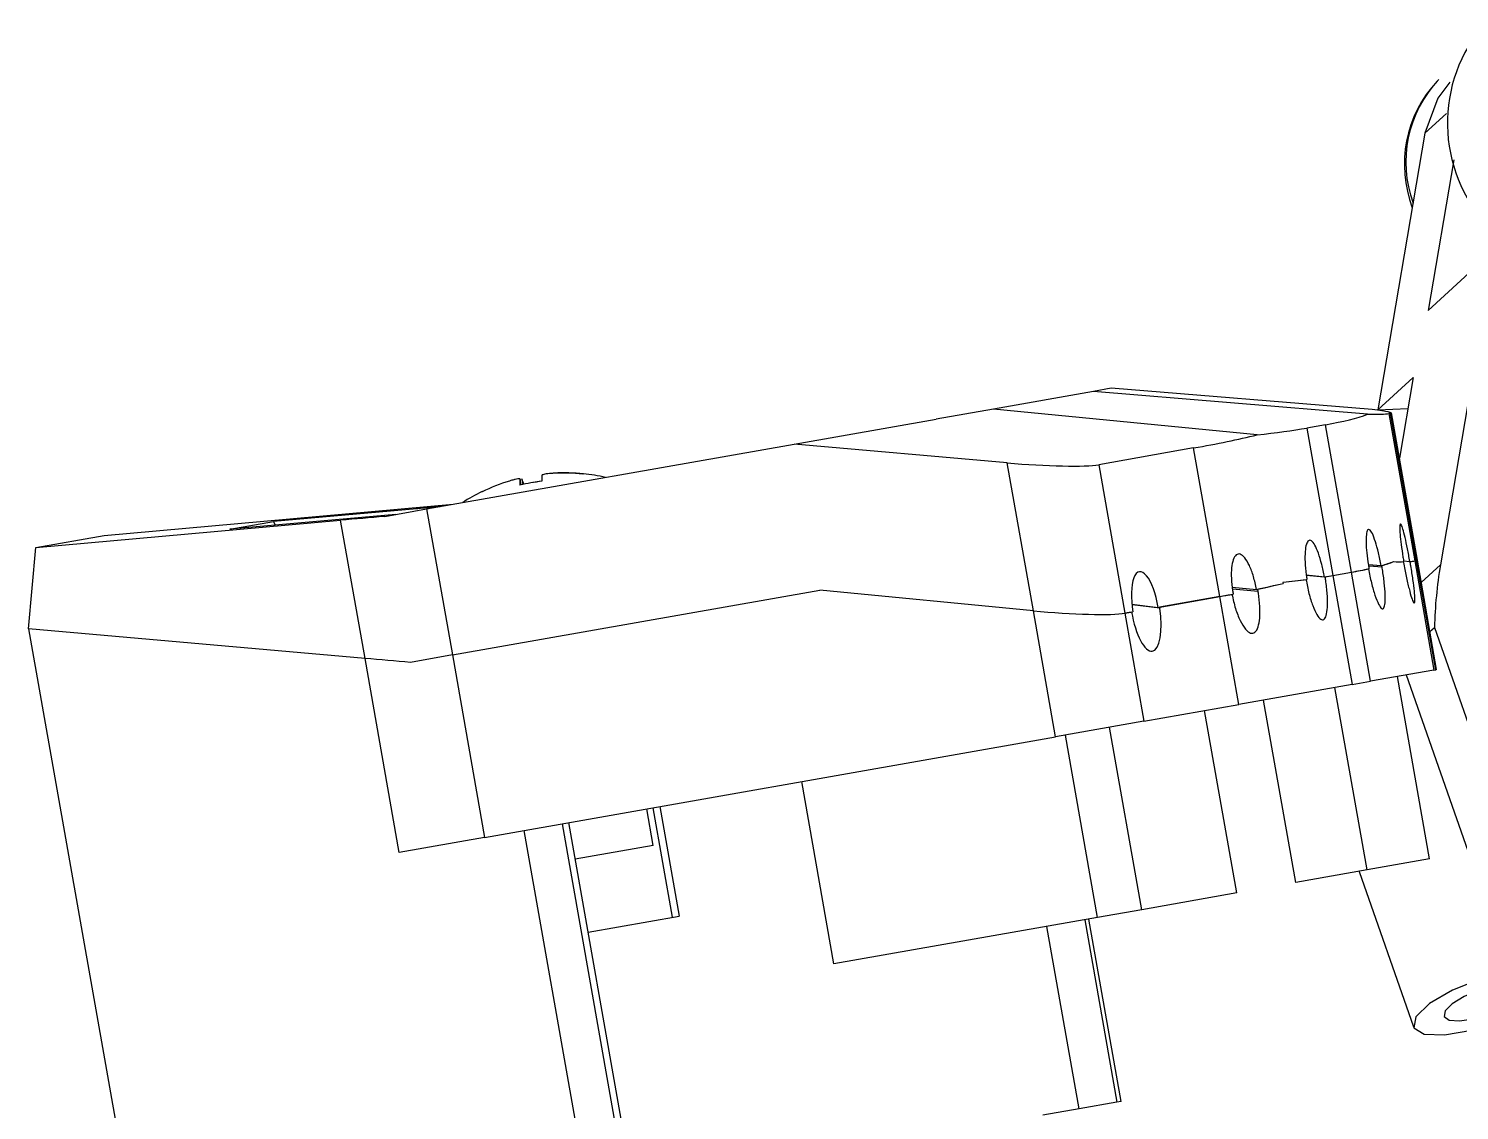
# Model space of a CAD drawing. Header units: millimetres. Extents: x -294 to 2792, y 5 to 1659.
# Drawn here: x 692.76 to 700.48, y 561.56 to 567.39 of the extents above; entities that cross this region are included whole.
import ezdxf

# ---------------------------------------------------------------- set-up
doc = ezdxf.new("R2010")
doc.units = ezdxf.units.MM
doc.layers.get('0').update_dxf_attribs({"lineweight": 18})

msp = doc.modelspace()

# ---------------------------------------------------------------- linework, layer by layer
at = {"color": 7, "linetype": 'Continuous', "lineweight": 25}
for p, q in [((700.3661, 567.118), (700.3566, 567.1093)), ((700.2916, 566.8289), (700.4076, 566.9351)), ((700.2916, 566.8289), (700.0378, 565.3365)), ((700.447, 566.6848), (700.3088, 565.8723)), ((700.3088, 565.8723), (700.6402, 566.1757)), ((700.606, 565.8565), (700.3752, 564.4995)), ((700.2272, 565.5098), (700.0378, 565.3365)), ((700.2272, 565.5098), (700.1532, 565.0746)), ((698.5022, 565.4353), (697.9626, 565.3401)), ((698.5984, 565.4522), (698.5022, 565.4353)), ((699.9818, 565.3116), (698.5022, 565.4353)), ((700.0071, 565.3379), (698.5984, 565.4522)), ((697.9626, 565.3401), (697.6533, 565.2856)), ((699.385, 565.2005), (697.9626, 565.3401)), ((700.0378, 565.3365), (700.199, 565.3439)), ((696.8872, 565.1505), (697.6533, 565.2856)), ((700.1061, 565.3173), (700.096, 565.3155)), ((700.096, 565.3155), (700.2362, 564.52)), ((700.2464, 564.5217), (700.1061, 565.3173)), ((700.2503, 564.5236), (700.11, 565.3191)), ((699.7542, 565.2552), (699.6545, 565.2377)), ((699.6545, 565.2377), (699.7947, 564.4421)), ((699.8945, 564.4597), (699.7542, 565.2552)), ((694.9035, 564.8007), (696.8872, 565.1505)), ((698.0373, 565.0496), (696.8872, 565.1505)), ((699.0431, 565.1299), (698.5306, 565.0395)), ((699.1844, 564.3284), (699.0431, 565.1299)), ((698.178, 564.2515), (698.0373, 565.0496)), ((698.5306, 565.0395), (698.6719, 564.2381)), ((695.413, 564.9306), (695.4075, 564.9619)), ((695.4129, 564.9306), (695.4075, 564.9617)), ((695.4163, 564.9632), (695.4217, 564.9326)), ((695.5913, 564.9941), (695.5914, 564.9935)), ((693.1625, 564.6571), (695.0466, 564.826)), ((694.9728, 564.8129), (694.077, 564.7327)), ((694.677, 564.7608), (694.9035, 564.8007)), ((694.9035, 564.8007), (695.0425, 564.0129)), ((692.7934, 564.5921), (694.4393, 564.7395)), ((694.7366, 564.7713), (693.8408, 564.691)), ((693.8408, 564.691), (694.077, 564.7327)), ((694.077, 564.7327), (694.0865, 564.7131)), ((694.5707, 563.9946), (694.4393, 564.7395)), ((692.7934, 564.5921), (693.1625, 564.6571)), ((692.7552, 564.1537), (692.7934, 564.5921)), ((699.9859, 564.5008), (700.0551, 564.4949)), ((700.0597, 564.4869), (699.9911, 564.4928)), ((700.0597, 564.4869), (700.0582, 564.4957)), ((700.1758, 564.5126), (700.1752, 564.5164)), ((700.1764, 564.5204), (700.2099, 564.5174)), ((700.2362, 564.52), (700.2464, 564.5217)), ((700.2362, 564.52), (700.2464, 564.5217)), ((700.2362, 564.52), (700.34, 563.9316)), ((700.3501, 563.9334), (700.2464, 564.5217)), ((700.3543, 563.9341), (700.2503, 564.5236)), ((700.2713, 564.4044), (700.3752, 564.4995)), ((699.6508, 564.4441), (699.7483, 564.4343)), ((699.753, 564.4335), (699.6509, 564.4438)), ((699.753, 564.4335), (699.7527, 564.435)), ((699.7947, 564.4421), (699.8945, 564.4597)), ((699.7947, 564.4421), (699.8945, 564.4597)), ((699.7947, 564.4421), (699.8985, 563.8537)), ((699.9982, 563.8713), (699.8945, 564.4597)), ((695.0425, 564.0129), (697.0261, 564.3627)), ((698.178, 564.2515), (697.0261, 564.3627)), ((698.178, 564.2515), (697.0261, 564.3627)), ((699.2515, 564.3787), (699.3827, 564.3667)), ((699.391, 564.355), (699.2526, 564.3677)), ((699.391, 564.355), (699.3888, 564.368)), ((699.5252, 564.4051), (699.5262, 564.3994)), ((698.71, 564.2865), (698.8521, 564.2699)), ((698.8599, 564.2655), (698.7104, 564.283)), ((698.8521, 564.2699), (699.1844, 564.3284)), ((699.1844, 564.3284), (698.859, 564.2711)), ((698.859, 564.2711), (698.8599, 564.2655)), ((699.2871, 563.7459), (699.1844, 564.3284)), ((698.2979, 563.5715), (698.178, 564.2515)), ((698.6719, 564.2381), (698.7154, 564.2457)), ((698.7085, 564.2445), (698.6719, 564.2381)), ((698.6719, 564.2381), (698.7746, 563.6556)), ((694.5707, 563.9946), (692.7552, 564.1537)), ((692.7552, 564.1537), (693.9417, 557.4248)), ((700.3181, 564.1392), (700.3425, 564.1616)), ((700.3425, 564.1616), (701.0585, 562.1154)), ((694.7554, 562.9469), (694.5707, 563.9946)), ((695.0425, 564.0129), (694.8159, 563.973)), ((695.0425, 564.0129), (695.2161, 563.0281)), ((699.8985, 563.8537), (699.9982, 563.8713)), ((700.34, 563.9316), (699.9982, 563.8713)), ((700.3168, 562.9121), (700.1432, 563.8969)), ((700.1898, 563.9051), (700.75, 562.3041)), ((700.34, 563.9316), (700.3501, 563.9334)), ((700.3543, 563.9341), (700.3501, 563.9334)), ((699.8985, 563.8537), (699.2871, 563.7459)), ((699.9793, 562.8525), (699.8057, 563.8374)), ((698.7746, 563.6556), (699.2871, 563.7459)), ((699.5942, 562.7846), (699.4206, 563.7695)), ((698.7746, 563.6556), (698.2979, 563.5715)), ((699.2759, 562.7285), (699.1022, 563.7133)), ((695.2161, 563.0281), (698.2979, 563.5715)), ((698.525, 562.5961), (698.3514, 563.5809)), ((698.7634, 562.6381), (698.5897, 563.6229)), ((697.1012, 562.3451), (696.9275, 563.3299)), ((696.126, 562.9854), (696.0913, 563.1824)), ((696.2308, 562.5978), (696.1266, 563.1886)), ((696.1623, 563.1949), (696.2665, 562.604)), ((695.6341, 563.1018), (695.9814, 561.1322)), ((696.0183, 561.1387), (695.671, 563.1083)), ((696.0184, 561.1387), (695.6711, 563.1083)), ((695.2161, 563.0281), (694.7554, 562.9469)), ((695.7771, 561.0962), (695.4299, 563.0658)), ((696.126, 562.9854), (695.7058, 562.9114)), ((700.3168, 562.9121), (699.9793, 562.8525)), ((699.9793, 562.8525), (699.5942, 562.7846)), ((699.9365, 562.845), (700.2302, 562.0054)), ((699.2759, 562.7285), (698.7634, 562.6381)), ((698.7634, 562.6381), (698.525, 562.5961)), ((695.7753, 562.5174), (696.2665, 562.604)), ((698.525, 562.5961), (697.1012, 562.3451)), ((698.4556, 562.5839), (698.6293, 561.5991)), ((698.6514, 561.603), (698.4778, 562.5878)), ((698.6515, 561.603), (698.4779, 562.5878)), ((698.4251, 561.5631), (698.2514, 562.5479)), ((698.4251, 561.5631), (698.2282, 561.5284)), ((698.6293, 561.5991), (698.4251, 561.5631)), ((698.6514, 561.603), (698.6293, 561.5991)), ((698.6515, 561.603), (698.6514, 561.603))]:
    msp.add_line(p, q, dxfattribs=at)
for points in [[(700.4266, 567.1044), (700.3602, 567.0178), (700.2916, 566.8289)], [(695.2022, 564.8932), (695.2023, 564.8939), (695.2024, 564.8944), (695.2028, 564.8948), (695.2032, 564.895), (695.2039, 564.895), (695.2047, 564.8948), (695.2052, 564.8946)], [(700.75, 562.3041), (700.5942, 562.265), (700.4408, 562.2038), (700.3163, 562.1311), (700.2424, 562.0595), (700.2319, 562.0014), (700.2865, 561.967), (700.3969, 561.9621), (700.5438, 561.9876)], [(700.6659, 562.2271), (700.5822, 562.2033), (700.5023, 562.1693), (700.4388, 562.1304), (700.4012, 562.0926), (700.3954, 562.0617), (700.4223, 562.0425), (700.4778, 562.0379), (700.5533, 562.0486), (700.6371, 562.073)]]:
    msp.add_lwpolyline(points, dxfattribs=at)
for centre, radius, start, end in [((701.2268, 566.8829), 0.814, 141.1724, 225.96132), ((700.829, 566.6742), 0.6412, 136.21061, 200.28305), ((700.8389, 566.6607), 0.6587, 137.07269, 200.81248), ((695.6406, 563.9978), 0.9969, 106.9095, 116.08734), ((695.6214, 564.9438), 0.2147, 175.23633, 183.87389), ((695.6603, 563.8393), 1.119, 96.92856, 103.07144), ((695.2214, 564.8733), 0.2147, 16.12611, 24.76367), ((695.6806, 563.8437), 1.1182, 97.98462, 100.53256), ((695.7395, 564.9646), 0.2147, 175.23633, 183.87389), ((695.6406, 563.9978), 0.9969, 83.91266, 93.0905), ((695.645, 563.9986), 0.9969, 83.91266, 93.0905), ((695.7504, 564.9864), 0.00497, 100.87742, 146.69137), ((695.643, 563.9969), 1, 76.92608, 83.88793), ((695.643, 563.9969), 1, 116.11207, 123.07392), ((702.7378, 564.1008), 2.396, 170.42128, 178.5467)]:
    msp.add_arc(centre, radius, start, end, dxfattribs=at)
for centre, major_axis, ratio, start_param, end_param in [((693.9276, 565.8287), (6.1824, -0.5097), 0.009211, 6.248122, 6.46666), ((683.6201, 566.6792), (16.4712, -1.2805), 0.051859, 6.084528, 6.171795), ((683.6201, 566.6792), (16.4864, -1.3592), 0.009211, 6.160855, 6.248122), ((683.531, 566.6012), (16.4339, -1.0804), 0.084169, 5.952154, 6.022224), ((683.5203, 566.6616), (16.4712, -1.2805), 0.051859, 6.014972, 6.084528), ((698.1428, 565.0763), (0.4108, -0.027), 0.084169, 4.458181, 5.952154), ((695.4907, 564.861), (0.6497, 0.0583), 0.003174, 2.411221, 3.797541), ((694.3655, 564.7265), (1.9992, 0.1794), 0.003174, 1.414072, 1.533584), ((683.7459, 565.9656), (16.4853, -1.3613), 0.052754, 6.14119, 6.172296), ((683.7459, 565.9656), (16.4853, -1.3613), 0.052754, 6.142454, 6.172296), ((683.7459, 565.9656), (16.5009, -1.4411), 0.009369, 6.160945, 6.192051), ((683.7459, 565.9656), (16.5009, -1.4411), 0.009369, 6.160945, 6.190796), ((683.7459, 565.9656), (16.5009, -1.4411), 0.009369, 6.217135, 6.248212), ((683.7459, 565.9656), (16.5009, -1.4411), 0.009369, 6.218391, 6.248212), ((694.0625, 565.0639), (6.1878, -0.5404), 0.009369, 6.248212, 6.285694), ((694.0625, 565.0639), (6.1878, -0.5404), 0.009369, 6.248212, 6.285694), ((698.7837, 564.2578), (-0.0334, 0.2044), 0.335315, 4.716657, 7.85825), ((683.6462, 565.948), (16.4853, -1.3613), 0.052754, 6.015473, 6.046339), ((683.6462, 565.948), (16.4853, -1.3613), 0.052754, 6.015473, 6.045085), ((683.6462, 565.948), (16.4853, -1.3613), 0.052754, 6.071467, 6.085029), ((683.6462, 565.948), (16.4853, -1.3613), 0.052754, 6.072726, 6.085029), ((683.7459, 565.9656), (16.4853, -1.3613), 0.052754, 6.085029, 6.116106), ((683.7459, 565.9656), (16.4853, -1.3613), 0.052754, 6.085029, 6.11485), ((683.6472, 565.9421), (16.4575, -1.217), 0.086758, 5.95354, 5.967106), ((683.6472, 565.9421), (16.4575, -1.217), 0.086758, 5.95354, 5.965848), ((683.6472, 565.9421), (16.4575, -1.217), 0.086758, 5.992229, 6.02361), ((683.6472, 565.9421), (16.4575, -1.217), 0.086758, 5.993506, 6.02361), ((698.7837, 564.2578), (-0.0367, 0.2248), 0.335315, 1.575064, 4.691798), ((698.2835, 564.2784), (0.4114, -0.0304), 0.086758, 4.459567, 5.95354), ((698.2835, 564.2784), (0.4114, -0.0304), 0.086758, 4.459567, 5.95354), ((694.4969, 563.9816), (2.0626, -0.1801), 0.009369, 1.41631, 1.535823), ((694.4969, 563.9816), (2.0626, -0.1801), 0.009369, 1.41631, 1.535823)]:
    msp.add_ellipse(centre, major_axis=major_axis, ratio=ratio, start_param=start_param, end_param=end_param, dxfattribs=at)
for points, knots in [([(695.4075, 564.9617), (695.407, 564.9623), (695.4059, 564.9636), (695.3964, 564.9629), (695.3821, 564.9602), (695.366, 564.9562), (695.3551, 564.953), (695.3506, 564.9516)], [0, 0, 0, 0, 0.01263831, 0.02528113, 0.03782441, 0.05032427, 0.05919713, 0.05919713, 0.05919713, 0.05919713]), ([(695.5868, 564.9933), (695.5801, 564.9928), (695.5666, 564.9919), (695.5485, 564.9897), (695.5346, 564.9871), (695.5269, 564.9845), (695.526, 564.9831), (695.5256, 564.9825)], [0, 0, 0, 0, 0.01349401, 0.02699284, 0.04038538, 0.05373157, 0.06320517, 0.06320517, 0.06320517, 0.06320517]), ([(700.2099, 564.5174), (700.2057, 564.5406), (700.1974, 564.5869), (700.1841, 564.6486), (700.1723, 564.6946), (700.1631, 564.7198), (700.1571, 564.7229), (700.1549, 564.7043), (700.1567, 564.6655), (700.1627, 564.6095), (700.1703, 564.5564), (700.1757, 564.5247), (700.1771, 564.5164)], [0, 0, 0, 0, 0.04647, 0.0929903, 0.1382176, 0.1819548, 0.2250195, 0.2683875, 0.3128485, 0.3587977, 0.4060994, 0.4229153, 0.4229153, 0.4229153, 0.4229153]), ([(700.0551, 564.4949), (700.0505, 564.5185), (700.0411, 564.5658), (700.0242, 564.6267), (700.0074, 564.6709), (699.9924, 564.6925), (699.9811, 564.69), (699.9744, 564.6652), (699.9729, 564.6217), (699.9767, 564.5642), (699.9835, 564.5138), (699.9886, 564.4851), (699.9897, 564.4786)], [0, 0, 0, 0, 0.0491742, 0.0983515, 0.1472861, 0.1949783, 0.2410273, 0.2857419, 0.3299396, 0.3746064, 0.420571, 0.4341527, 0.4341527, 0.4341527, 0.4341527]), ([(699.7483, 564.4343), (699.7439, 564.4573), (699.7351, 564.5033), (699.7168, 564.5639), (699.6974, 564.6083), (699.6788, 564.6317), (699.6627, 564.6331), (699.6506, 564.6129), (699.6437, 564.5726), (699.6431, 564.5153), (699.648, 564.4613), (699.653, 564.4292), (699.6544, 564.4206)], [0, 0, 0, 0, 0.0486671, 0.0973914, 0.144679, 0.1904324, 0.2356293, 0.2813405, 0.3283729, 0.3770611, 0.4271389, 0.4452522, 0.4452522, 0.4452522, 0.4452522]), ([(699.3827, 564.3667), (699.3775, 564.3903), (699.3672, 564.4374), (699.3443, 564.4976), (699.319, 564.5405), (699.2938, 564.5606), (699.272, 564.5564), (699.2558, 564.5298), (699.2467, 564.4849), (699.2454, 564.4266), (699.2504, 564.3763), (699.2555, 564.3479), (699.2566, 564.3416)], [0, 0, 0, 0, 0.0524206, 0.104838, 0.1571532, 0.2082407, 0.2575244, 0.3052213, 0.352174, 0.3994798, 0.4481152, 0.4621704, 0.4621704, 0.4621704, 0.4621704]), ([(699.9862, 564.4778), (699.9914, 564.4518), (700.0019, 564.3997), (700.0216, 564.3325), (700.0412, 564.2838), (700.0584, 564.2601), (700.0707, 564.263), (700.0773, 564.2904), (700.0779, 564.338), (700.0728, 564.4012), (700.0654, 564.4538), (700.0605, 564.4826), (700.0597, 564.4869)], [0, 0, 0, 0, 0.0540216, 0.1080375, 0.1619835, 0.2144643, 0.2647888, 0.3134164, 0.3615678, 0.4105383, 0.4611899, 0.470022, 0.470022, 0.470022, 0.470022]), ([(700.1758, 564.5126), (700.1805, 564.4871), (700.1899, 564.4361), (700.2054, 564.3686), (700.2194, 564.319), (700.2301, 564.2926), (700.2365, 564.2906), (700.2382, 564.3123), (700.2351, 564.3559), (700.2273, 564.4183), (700.2184, 564.4759), (700.2126, 564.5097), (700.2113, 564.5175)], [0, 0, 0, 0, 0.051243, 0.1025375, 0.152457, 0.2005365, 0.2476147, 0.2949671, 0.3437285, 0.3944485, 0.4468169, 0.4626674, 0.4626674, 0.4626674, 0.4626674]), ([(699.6494, 564.42), (699.6543, 564.3945), (699.6641, 564.3436), (699.6852, 564.2767), (699.7077, 564.2279), (699.729, 564.2023), (699.7467, 564.2012), (699.7595, 564.2235), (699.7661, 564.2678), (699.7657, 564.3309), (699.7599, 564.3899), (699.7544, 564.4248), (699.753, 564.4335)], [0, 0, 0, 0, 0.0538876, 0.1078338, 0.1602443, 0.2107131, 0.260236, 0.3102118, 0.3618318, 0.4156178, 0.4711352, 0.4897637, 0.4897637, 0.4897637, 0.4897637]), ([(699.25, 564.3403), (699.2558, 564.3143), (699.2673, 564.2623), (699.2936, 564.1961), (699.3225, 564.1487), (699.351, 564.1266), (699.3748, 564.1315), (699.3918, 564.1608), (699.4008, 564.21), (699.4014, 564.274), (699.396, 564.3251), (699.3915, 564.3523), (699.391, 564.355)], [0, 0, 0, 0, 0.0574832, 0.1149528, 0.1725384, 0.2286892, 0.2824818, 0.3342674, 0.3853228, 0.437092, 0.4906036, 0.4965919, 0.4965919, 0.4965919, 0.4965919])]:
    msp.add_open_spline(points, degree=3, knots=knots, dxfattribs=at)

doc.saveas('drawing.dxf')
